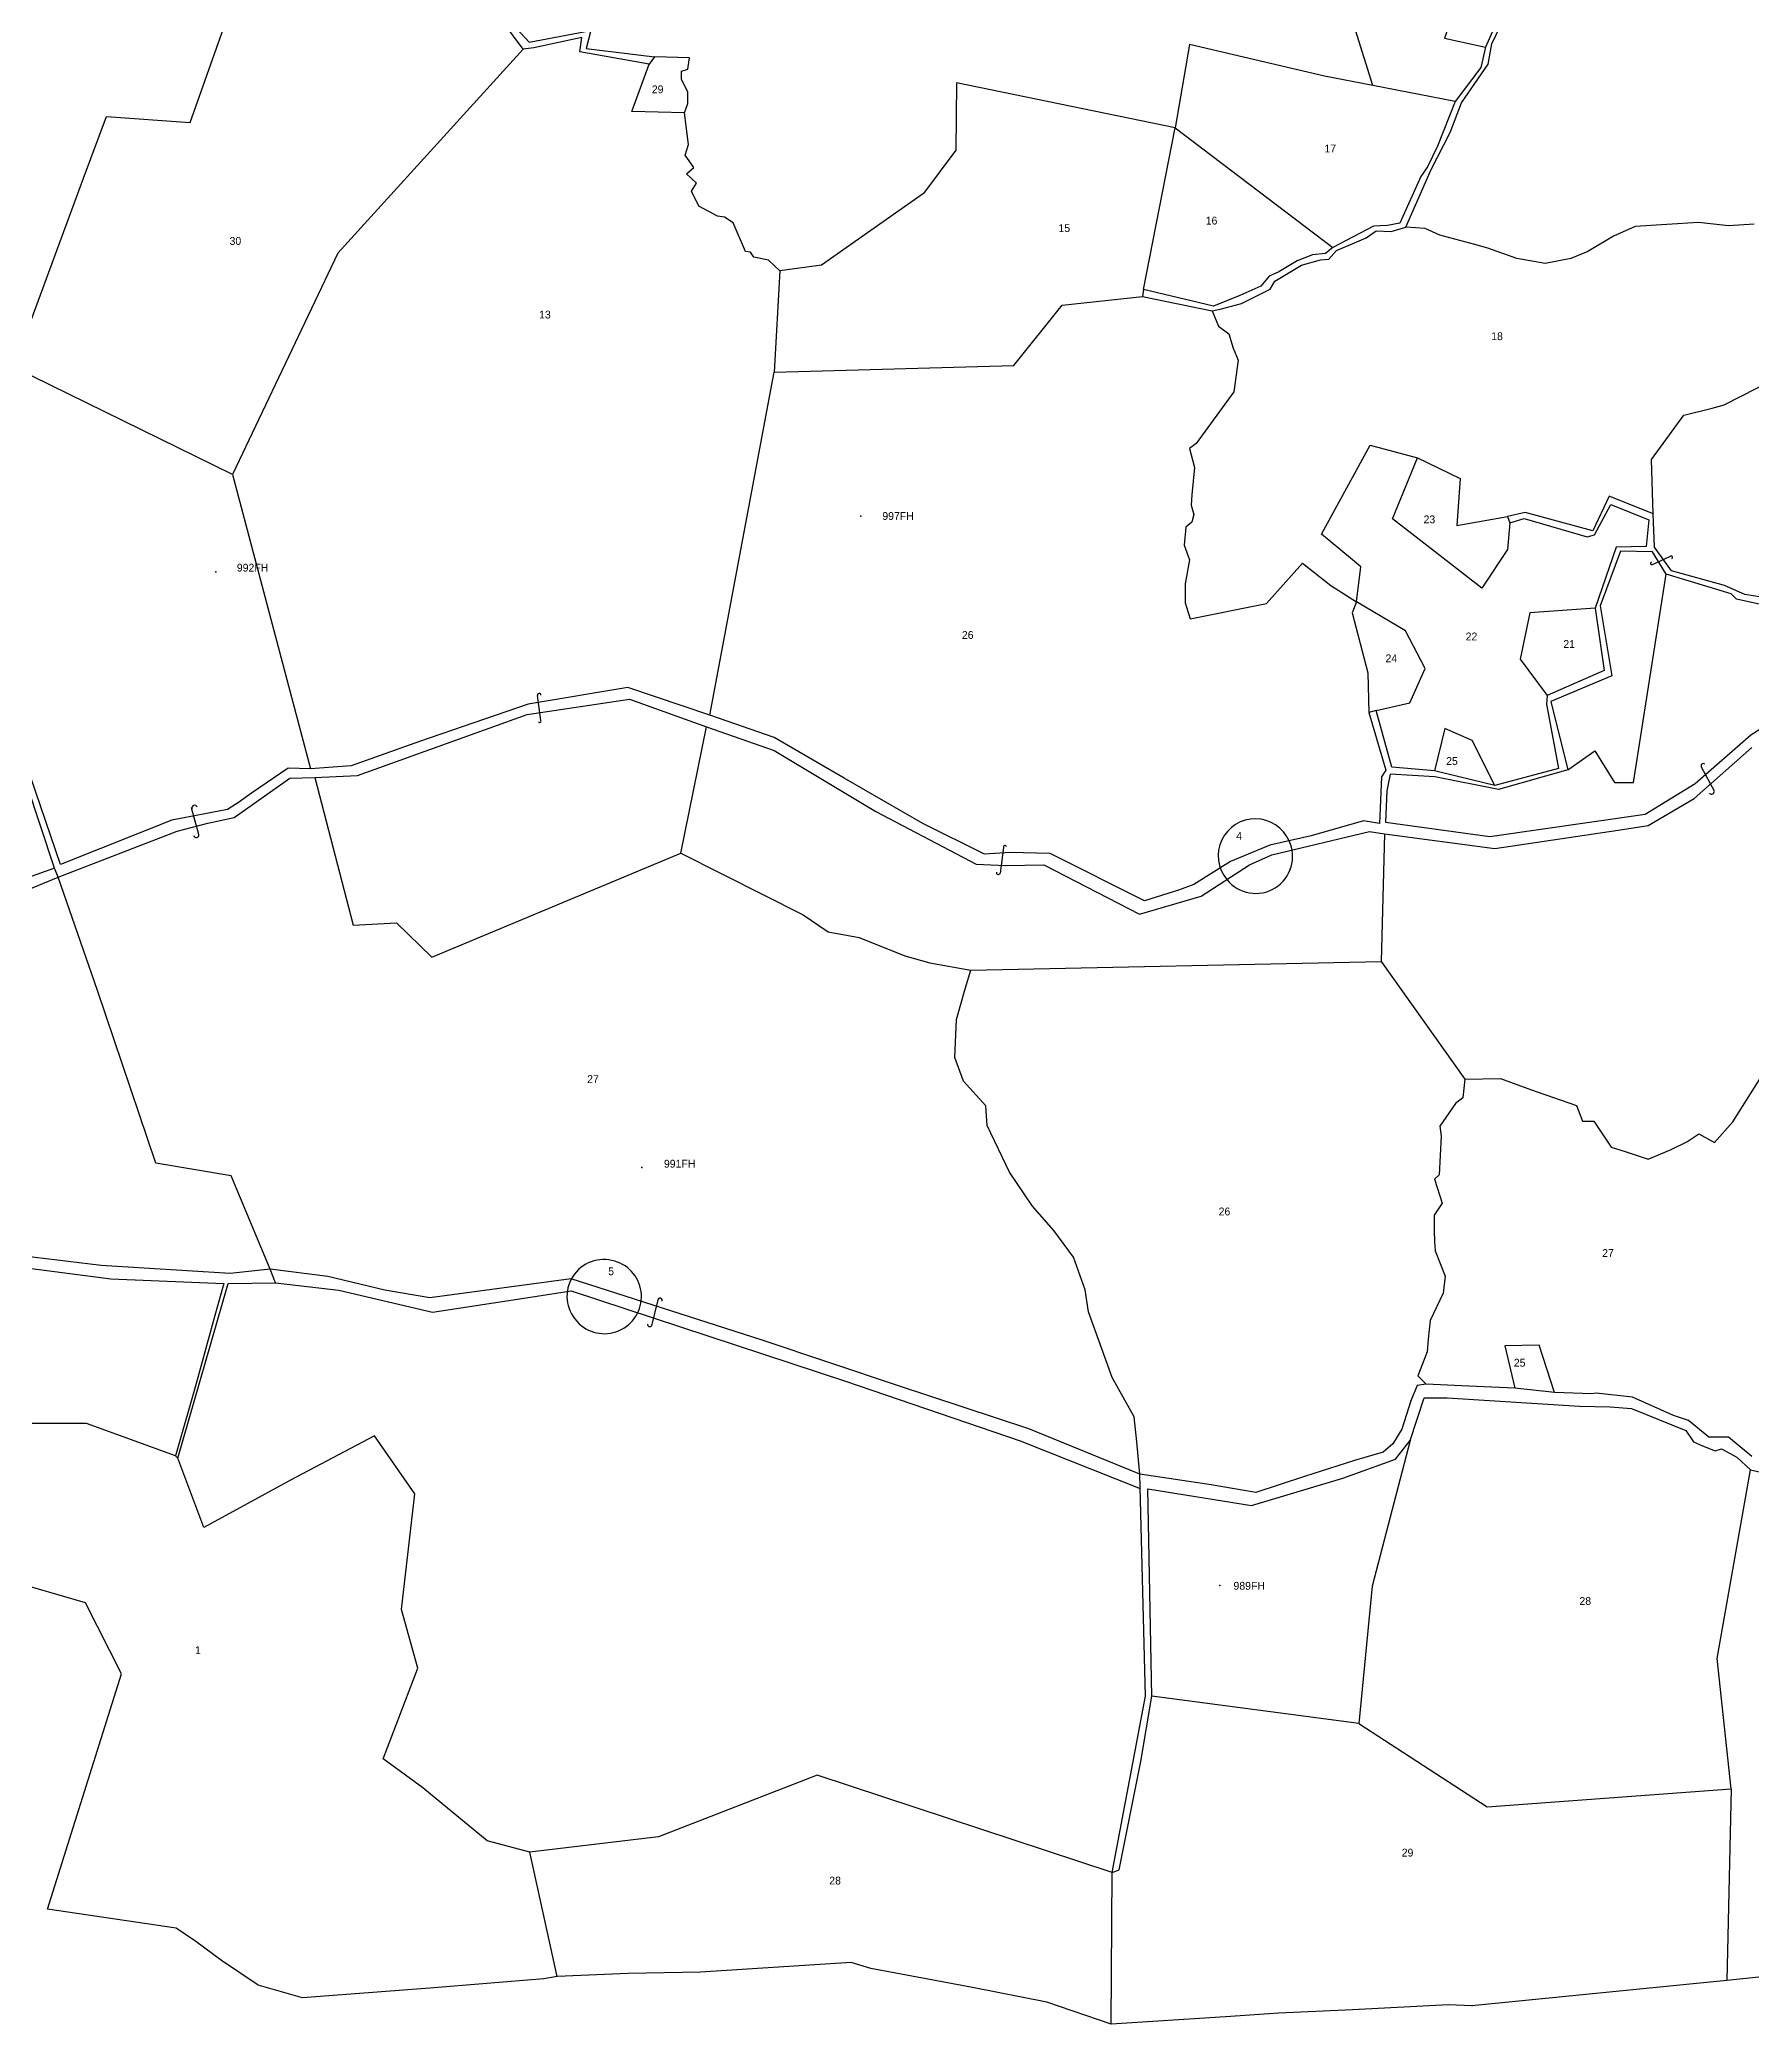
# Model space of a CAD drawing. Extents: x 149058 to 155632, y 177514 to 180719.
# Drawn here: x 150437 to 151311, y 177785 to 178799 of the extents above; entities that cross this region are included whole.
import ezdxf

# ---------------------------------------------------------------- set-up
doc = ezdxf.new("R2010")
doc.units = 0
doc.header["$MEASUREMENT"] = 0
for name, color, linetype in [('BORDER-B', 3, 'CONTINUOUS'), ('LINK', 4, 'CONTINUOUS'), ('NO', 1, 'CONTINUOUS'), ('PARCEL', 6, 'CONTINUOUS'), ('ROAD', 2, 'CONTINUOUS'), ('TRIG-P', 2, 'CONTINUOUS'), ('TRIG-T', 1, 'CONTINUOUS')]:
    doc.layers.add(name, color=color, linetype=linetype)

msp = doc.modelspace()

# ---------------------------------------------------------------- linework, layer by layer
at = {"layer": 'BORDER-B'}
for points in [[(150423.43, 178631.4), (150458.94, 178727.96), (150470.68, 178759.45), (150513.44, 178756.4), (150537.5, 178824.34), (150532.15, 178828.16), (150546.09, 178876.59)], [(150423.43, 178631.4), (150458.94, 178727.96), (150470.68, 178759.45), (150513.44, 178756.4), (150537.5, 178824.34), (150532.15, 178828.16), (150546.09, 178876.59)], [(150701, 177809.05), (150686.94, 177872.48), (150665.26, 177878.39), (150632.25, 177905.48), (150612.04, 177920.26), (150629.78, 177966.55), (150621.41, 177996.6), (150628.3, 178055.7), (150607.61, 178085.25), (150564.74, 178062.59), (150520.4, 178038.46), (150507.1, 178073.92), (150532.92, 178163.18), (150556.98, 178163.57), (150554.31, 178170.44), (150534.45, 178218.15), (150495.88, 178224.64), (150466.1, 178312.81), (150446.07, 178370.75), (150444.17, 178375.33), (150430.04, 178418.08)], [(150701, 177809.05), (150686.94, 177872.48), (150665.26, 177878.39), (150632.25, 177905.48), (150612.04, 177920.26), (150629.78, 177966.55), (150621.41, 177996.6), (150628.3, 178055.7), (150607.61, 178085.25), (150564.74, 178062.59), (150520.4, 178038.46), (150507.1, 178073.92), (150532.92, 178163.18), (150556.98, 178163.57), (150554.31, 178170.44), (150534.45, 178218.15), (150495.88, 178224.64), (150466.1, 178312.81), (150446.07, 178370.75), (150444.17, 178375.33), (150430.04, 178418.08)], [(150983.94, 177784.6), (150984.61, 177862.22), (151001.57, 177952.22), (150998.74, 178065.64), (150997.13, 178082.18), (150995.84, 178095), (150984.54, 178115.18), (150972.42, 178148.68), (150970.81, 178159.98), (150964.75, 178176.53), (150954.66, 178190.25), (150943.76, 178202.76), (150932.05, 178220.12), (150920.74, 178243.93), (150919.93, 178254.02), (150908.63, 178266.53), (150904.19, 178278.64), (150904.99, 178298.01), (150909.44, 178313.75), (150912.4, 178323.2), (151121.96, 178327.64), (151164.76, 178267.5), (151182.93, 178267.91), (151198.27, 178262.25), (151221.69, 178254.18), (151224.92, 178246.11), (151230.57, 178246.11), (151239.46, 178232.79), (151247.13, 178230.37), (151258.43, 178226.74), (151270.14, 178231.58), (151278.22, 178235.62), (151284.28, 178239.65), (151292.35, 178235.21), (151301.64, 178245.71), (151340.67, 178307.56)], [(150983.94, 177784.6), (150984.61, 177862.22), (151001.57, 177952.22), (150998.74, 178065.64), (150997.13, 178082.18), (150995.84, 178095), (150984.54, 178115.18), (150972.42, 178148.68), (150970.81, 178159.98), (150964.75, 178176.53), (150954.66, 178190.25), (150943.76, 178202.76), (150932.05, 178220.12), (150920.74, 178243.93), (150919.93, 178254.02), (150908.63, 178266.53), (150904.19, 178278.64), (150904.99, 178298.01), (150909.44, 178313.75), (150912.4, 178323.2), (151121.96, 178327.64), (151164.76, 178267.5), (151182.93, 178267.91), (151198.27, 178262.25), (151221.69, 178254.18), (151224.92, 178246.11), (151230.57, 178246.11), (151239.46, 178232.79), (151247.13, 178230.37), (151258.43, 178226.74), (151270.14, 178231.58), (151278.22, 178235.62), (151284.28, 178239.65), (151292.35, 178235.21), (151301.64, 178245.71), (151340.67, 178307.56)], [(150506.3, 177833.77), (150440.53, 177843.45), (150478.38, 177963.77), (150459.98, 178000.03), (150343.81, 178033.65)], [(150701, 177809.05), (150694.11, 177807.8), (150635.89, 177803.11), (150570.78, 177798.1), (150548.25, 177804.67), (150529.47, 177817.19), (150516.32, 177826.89), (150506.3, 177833.77)], [(152041.52, 177794.32), (151997.74, 177803.75), (151957.66, 177805), (151912.87, 177817.84), (151813.29, 177822.22), (151728.73, 177825.98), (151713.07, 177826.6), (151627.91, 177830.74), (151569.66, 177822.28), (151514.54, 177815.4), (151416.2, 177815.4), (151378.62, 177815.4), (151298.51, 177806.92), (151168.23, 177794.09), (151168.36, 177793.91)], [(150983.94, 177784.6), (150951.08, 177795.86), (150913.2, 177803.37), (150861.24, 177813.07), (150851.22, 177816.2), (150774.22, 177811.19), (150737.29, 177810.57), (150701, 177809.05)], [(151168.23, 177794.08), (151156.45, 177794.48), (151107.39, 177792.03), (151069.65, 177790.34), (151042.48, 177788.35), (150983.94, 177784.6)], [(151168.23, 177794.08), (151168.36, 177793.91)]]:
    msp.add_lwpolyline(points, dxfattribs=at)
at = {"layer": 'LINK'}
for points in [[(151260.54, 178530.63), (151269.81, 178534.75)], [(150692.69, 178450.91), (150690.87, 178463.55)], [(151292.25, 178414.8), (151285.71, 178426.96)], [(150517.83, 178392.58), (150514.13, 178406.23)], [(150928.97, 178386), (150927.31, 178372.81)], [(150752.37, 178154.77), (150749.19, 178141.47)]]:
    msp.add_lwpolyline(points, dxfattribs=at)
for centre, radius, start, end in [((151270.23, 178534.23), 0.667, 290.19575, 128.69472), ((151260.21, 178531.16), 0.614, 103.75033, 301.9462), ((150691.77, 178463.77), 0.925, 1.68923, 193.48908), ((150692.07, 178450.55), 0.722, 190.06891, 29.87025), ((151286.57, 178427.72), 1.14, 48.55807, 221.4002), ((151290.77, 178414.75), 1.48, 225.87608, 1.59222), ((150515.68, 178406.12), 1.44, 23.22111, 193.62384), ((150516.59, 178392.32), 1.27, 192.21145, 11.72383), ((150929.74, 178386.24), 0.803, 2.62102, 197.38057), ((150926.37, 178373.21), 1.02, 171.15677, 336.97446), ((150753.48, 178154.49), 1.15, 344.81315, 165.96547), ((150748.33, 178142.4), 1.26, 178.25689, 312.8865)]:
    msp.add_arc(centre, radius, start, end, dxfattribs=at)
at = {"layer": 'PARCEL'}
for points in [[(151185.37, 178821.57), (151163.54, 178825.29), (151154.37, 178799.62), (151175.21, 178794.91)], [(151159.72, 178767.24), (151117.68, 178775.41), (151108.87, 178803.65)], [(150683.51, 178793.93), (150588.88, 178689.7), (150535, 178576.53), (150423.43, 178631.4)], [(150765.94, 178761.32), (150739.15, 178762.05), (150747.93, 178786.23)], [(151000.54, 178671.05), (151016.77, 178753.77), (150905, 178776.72), (150904.64, 178742.24), (150888.13, 178720.24), (150836.02, 178683.56), (150814.74, 178680.62), (150808.87, 178686.13), (150801.53, 178687.59), (150799.69, 178690.16), (150797.13, 178690.53), (150790.89, 178705.2), (150786.48, 178708.13), (150782.81, 178708.5), (150773.27, 178713.63), (150769.6, 178721.34), (150772.17, 178725.37), (150767.04, 178730.14), (150770.71, 178733.44), (150766.3, 178739.68), (150768.14, 178745.18), (150765.94, 178761.32), (150767.77, 178766.08), (150767.77, 178771.95), (150764.47, 178778.55), (150764.47, 178782.59), (150767.77, 178783.69), (150768.5, 178789.56), (150750.73, 178790.08)], [(151117.68, 178775.41), (151093.09, 178780.18), (151024.11, 178796.32), (151016.77, 178753.77), (151097.31, 178692.63)], [(151312.58, 178704.53), (151299.44, 178703.66), (151284.12, 178705.41), (151251.71, 178703.22), (151240.76, 178698.41), (151227.63, 178690.53), (151218.87, 178687.02), (151205.73, 178684.4), (151191.28, 178687.02), (151176.39, 178692.28), (151169.82, 178694.03), (151151.87, 178698.84), (151144.42, 178702.34), (151134.64, 178703.04)], [(150814.74, 178680.62), (150811.8, 178628.91), (150934.36, 178632.21), (150958.94, 178663.02), (151000.03, 178667.5)], [(151035.59, 178660.13), (151038.89, 178652.44), (151044.14, 178648.5), (151046.33, 178641.06), (151048.96, 178634.93), (151046.77, 178618.74), (151027.5, 178592.48), (151024, 178589.85), (151026.62, 178580.22), (151025.31, 178566.21), (151024.87, 178560.96), (151026.19, 178556.14), (151025.31, 178552.2), (151022.25, 178549.58), (151021.37, 178540.39), (151024, 178532.94), (151021.81, 178520.69), (151021.81, 178511.06), (151024.44, 178502.74), (151063.41, 178510.62), (151081.8, 178531.19), (151096.25, 178519.81), (151109.39, 178511.5), (151107.2, 178505.81), (151115.08, 178475.16), (151115.64, 178455)], [(150778.93, 178453.59), (150811.8, 178628.91)], [(151261.01, 178556.47), (151260.03, 178584.16), (151276.67, 178606.92), (151291.12, 178610.42), (151297.26, 178612.17), (151322.22, 178624.87)], [(151119.45, 178456.04), (151136.54, 178459.84), (151144.42, 178477.35), (151134.35, 178496.61), (151109.39, 178511.5), (151111.58, 178529.44), (151106.33, 178533.82), (151091.44, 178546.08), (151116.4, 178591.6), (151140.48, 178585.03), (151162.38, 178574.53), (151160.63, 178550.45), (151186.53, 178555.09)], [(151187.69, 178551.95), (151186.46, 178538.2), (151173.33, 178518.5), (151127.78, 178553.96), (151140.48, 178585.03)], [(150535, 178576.53), (150574.9, 178426.23)], [(151217.3, 178425.58), (151231.13, 178435.33), (151241.2, 178419.14), (151250.84, 178419.14), (151267.53, 178525.65)], [(151231.34, 178508.32), (151197.85, 178505.81), (151193.03, 178482.17), (151206.74, 178463.65)], [(150577.17, 178421.67), (150596.66, 178346.31), (150618.84, 178347.48), (150636.93, 178329.98), (150764.17, 178383.07), (150777.2, 178447.7)], [(151180.07, 178417.6), (151168.51, 178440.58), (151154.5, 178446.71), (151149.24, 178425.22)], [(151123.61, 178393.01), (151121.96, 178327.64)], [(150764.17, 178383.07), (150826.63, 178351.56), (150839.47, 178342.81), (150855.23, 178339.89), (150878.57, 178330.56), (150891.42, 178327.06), (150912.4, 178323.2)], [(151164.76, 178267.5), (151163.78, 178258.06), (151159.9, 178255.22), (151151.87, 178243.57), (151152.65, 178238.4), (151151.61, 178218.73), (151149.28, 178216.4), (151153.17, 178204.24), (151149.03, 178198.03), (151149.03, 178190.27), (151149.28, 178184.58), (151149.54, 178179.92), (151154.72, 178166.98), (151153.68, 178158.18), (151146.95, 178144.21), (151145.92, 178134.64), (151145.4, 178128.17), (151140.74, 178116.01), (151145.02, 178111.79)], [(151210.46, 178107.53), (151202.69, 178131.65), (151185.23, 178131.25), (151190.19, 178109.66)], [(150505.96, 178075.16), (150460.51, 178091.67), (150426.34, 178091.67), (150407.17, 178088.75), (150392.59, 178086.67), (150380.09, 178089.17), (150368.84, 178085.42), (150345.92, 178084.59), (150345.92, 178076.67), (150342.17, 178071.67), (150340.92, 178056.26), (150343.81, 178033.65)], [(151136.84, 178082.99), (151117.33, 178008.47), (151110.58, 177938.24), (151176.08, 177895.79), (151300.72, 177904.91), (151298.51, 177806.92)], [(151300.72, 177904.91), (151293.58, 177971.57), (151310.73, 178067.98)], [(151110.58, 177938.24), (151004.85, 177952.34)], [(150984.61, 177862.22), (150833.72, 177911.92), (150752.73, 177880.42), (150686.94, 177872.48)]]:
    msp.add_lwpolyline(points, dxfattribs=at)
for centre, radius, start, end in [((151057.61, 178381.72), 18.9, 23.91653, 219.88989), ((151057.86, 178381.32), 18.84, 218.4709, 25.33552), ((150724.8, 178156.6), 18.82, 77.32046, 227.55394), ((150725.11, 178156.44), 18.92, 226.5267, 78.3477)]:
    msp.add_arc(centre, radius, start, end, dxfattribs=at)
at = {"layer": 'ROAD'}
for points in [[(150676.15, 178808.97), (150686.66, 178797.43), (150718.17, 178803.38), (150715.72, 178794.28), (150750.73, 178790.08), (150747.93, 178786.23), (150712.57, 178792.53), (150713.62, 178799.88), (150689.11, 178794.63), (150683.51, 178793.93), (150673.7, 178807.22)], [(151182.32, 178810.65), (151175.21, 178794.91), (151172.93, 178784.51), (151159.72, 178767.24), (151150.83, 178744.39), (151145.56, 178733.76), (151142.26, 178728.93), (151131.59, 178705.07), (151125.25, 178703.8), (151118.13, 178703.55), (151097.31, 178692.63), (151093.5, 178689.58), (151086.89, 178688.82), (151079.02, 178685.78), (151069.62, 178680.19), (151064.8, 178677.91), (151060.48, 178672.83), (151049.81, 178668), (151036.35, 178662.67), (151000.54, 178671.05), (151000.03, 178667.5), (151035.59, 178660.13), (151040.42, 178661.15), (151050.58, 178663.94), (151065.31, 178671.3), (151067.59, 178675.37), (151081.31, 178683.49), (151090.96, 178686.28), (151095.28, 178686.54), (151099.09, 178691.11), (151114.32, 178697.45), (151119.4, 178701.01), (151127.02, 178700.75), (151134.64, 178703.04), (151147.6, 178732.49), (151157.25, 178751.27), (151162.99, 178766.44), (151176.71, 178786.24), (151178.48, 178796.65), (151182.8, 178805.53)], [(151324.75, 178512.49), (151307.78, 178515.26), (151297.38, 178519.77), (151270.36, 178527.38), (151261.7, 178539.5), (151261.01, 178556.47), (151238.49, 178565.47), (151230.18, 178547.81), (151195.54, 178557.16), (151186.53, 178555.09), (151187.69, 178551.95), (151194.97, 178554.03), (151227.18, 178544.68), (151230.99, 178545.72), (151239.31, 178561.3), (151258.71, 178553.34), (151257.32, 178539.83), (151242.08, 178539.49), (151231.34, 178508.32), (151235.84, 178476.47), (151206.74, 178463.65), (151206.4, 178459.15), (151212.63, 178426.26), (151180.07, 178417.6), (151149.24, 178425.22), (151127.42, 178426.95), (151119.45, 178456.04), (151115.64, 178455), (151124.3, 178425.56), (151122.22, 178422.1), (151121.18, 178398.21), (151112.87, 178399.59), (151086.19, 178391.98), (151065.06, 178387.13), (151044.97, 178378.82), (151026.26, 178367.04), (151018.99, 178364.27), (151000.97, 178358.73), (150952.82, 178382.97), (150932.38, 178383.32), (150919.23, 178382.6), (150887.71, 178398.19), (150847.52, 178421.39), (150811.84, 178442.16), (150778.93, 178453.59), (150737.02, 178467.79), (150686.1, 178459.13), (150630.67, 178440.08), (150595.68, 178427.62), (150574.9, 178426.23), (150563.46, 178426.58), (150544.76, 178413.77), (150538.18, 178408.92), (150532.48, 178405.4), (150504.07, 178399.86), (150487.44, 178393.28), (150447.26, 178377.35), (150432.02, 178421.67)], [(151385.65, 178490.68), (151331.96, 178505.57), (151326.07, 178506.26), (151324.34, 178508.34), (151303.55, 178512.84), (151300.78, 178515.61), (151267.53, 178525.65), (151260.6, 178537.08), (151244.32, 178537.42), (151233.92, 178509.38), (151239.81, 178473.71), (151208.63, 178460.55), (151217.3, 178425.58), (151181.96, 178415.54), (151149.4, 178422.12), (151126.53, 178423.5), (151124.8, 178414.85), (151124.11, 178398.92), (151177.46, 178391.65), (151256.79, 178403.07), (151282.42, 178418.65), (151310.83, 178443.59), (151385.65, 178490.68)], [(150444.17, 178375.33), (150418.42, 178366.2), (150353.24, 178392.11), (150310.17, 178411.54), (150285.39, 178414.59), (150241.18, 178415.73), (150173.71, 178422.59), (150162.65, 178422.21), (150145.93, 178430.23), (150115.43, 178435.18), (150082.65, 178439.75), (150065.88, 178441.28), (150040.72, 178446.61), (150024.33, 178451.56), (149995.36, 178459.18), (149975.16, 178467.19), (149938.29, 178462.86)], [(150446.07, 178370.75), (150506.84, 178394.32), (150522.43, 178398.47), (150535.94, 178401.24), (150564.35, 178421.33), (150577.17, 178421.67), (150598.99, 178422.71), (150685.59, 178453.88), (150737.9, 178461.84), (150777.2, 178447.7), (150811.84, 178435.58), (150863.81, 178404.42), (150915.08, 178377.41), (150929.97, 178376.72), (150949.7, 178377.09), (150998.55, 178351.81), (151030.07, 178361.16), (151054.67, 178377.09), (151066.1, 178382.28), (151115.98, 178394.05), (151123.61, 178393.01), (151180.07, 178385.4), (151243.12, 178394.75), (151258.36, 178397.17), (151281.92, 178411.02), (151311.36, 178436.99)], [(150554.31, 178170.44), (150533.94, 178168.24), (150467.99, 178172.43), (150423.01, 178177.77), (150402.05, 178201.01), (150372.32, 178228.82), (150353.64, 178253.97), (150351.73, 178265.4), (150347.54, 178291.69), (150316.67, 178308.84), (150290.75, 178347.7), (150229.38, 178388.09), (150198.12, 178407.52), (150187.81, 178415.35), (150245.37, 178409.25), (150293.78, 178407.73), (150312.46, 178403.92), (150335.33, 178391.72), (150361.25, 178382.2), (150418.42, 178359.34), (150446.07, 178370.75)], [(150419.25, 178172.51), (150472.94, 178165.51), (150530.64, 178163.17), (150525.97, 178146.84), (150515.97, 178110.16), (150505.96, 178075.16), (150507.1, 178073.92)], [(150998.74, 178065.64), (150941.9, 178088.92), (150874.88, 178111.1), (150805.68, 178134.16), (150708.2, 178165.48), (150635.95, 178155.91), (150612.89, 178159.83), (150583.73, 178166.79), (150554.31, 178170.44)], [(150556.98, 178163.57), (150589.39, 178159.83), (150637.26, 178148.52), (150682.96, 178155.48), (150708.2, 178159.39), (150848.33, 178113.28), (150937.55, 178082.83), (150998.92, 178058.48)], [(151311.44, 178074.74), (151299.35, 178084.69), (151289.39, 178084.69), (151279.07, 178093.22), (151271.25, 178095.71), (151250.3, 178105.04), (151231.8, 178107.17), (151229.67, 178106.81), (151210.46, 178107.53), (151190.19, 178109.66), (151166.71, 178110.72), (151145.02, 178111.79), (151140.39, 178111.08), (151137.19, 178103.26), (151132.57, 178088.68), (151127.94, 178081.22), (151122.96, 178076.95), (151108.38, 178072.68), (151082.77, 178064.51), (151057.87, 178056.33), (151035.11, 178060.24), (150998.74, 178065.64)], [(150984.61, 177862.22), (150988.13, 177863.46), (150999.16, 177918.92), (151004.85, 177952.34), (151002.71, 178058.29), (151055.71, 178049.76), (151102.3, 178063.62), (151129.37, 178073.39), (151136.84, 178082.99), (151143.95, 178104.68), (151155.69, 178104.68), (151223.27, 178100.41), (151238.91, 178100.06), (151249.94, 178099.35), (151277.68, 178087.97), (151281.6, 178082.28), (151286.22, 178080.15), (151292.62, 178077.66), (151295.82, 178078.73), (151303.65, 178074.46), (151310.73, 178067.98), (151340.25, 178061.23)]]:
    msp.add_lwpolyline(points, dxfattribs=at)
at = {"layer": 'TRIG-P'}
for p in [(150856.18, 178555.34), (150526.54, 178526.85), (150744.26, 178222.51), (151039.49, 178008.82)]:
    msp.add_point(p, dxfattribs=at)

# ---------------------------------------------------------------- texts
at = {"layer": 'NO'}
for s, p in [('29', (150749.31, 178771.38)), ('17', (151092.98, 178741.13)), ('16', (151032.33, 178704.3)), ('30', (150533.59, 178693.9)), ('15', (150957.1, 178700.47)), ('13', (150691.74, 178656.31)), ('18', (151178.2, 178645.23)), ('23', (151143.65, 178551.64)), ('26', (150907.75, 178492.56)), ('22', (151165.15, 178491.8)), ('24', (151124.18, 178480.63)), ('21', (151215.05, 178487.96)), ('25', (151155.17, 178428.13)), ('4', (151047.93, 178389.87)), ('27', (150716.28, 178265.6)), ('26', (151038.93, 178197.96)), ('27', (151234.88, 178176.71)), ('5', (150727.03, 178167.4)), ('25', (151189.76, 178120.67)), ('28', (151223.28, 177998.93)), ('1', (150515.95, 177973.78)), ('29', (151132.47, 177870.33)), ('28', (150839.99, 177856.05))]:
    msp.add_text(s, height=4, dxfattribs=at).set_placement(p)
at = {"layer": 'TRIG-T'}
for s, p in [('997FH', (150867.1, 178553.35)), ('992FH', (150537.3, 178526.95)), ('991FH', (150755.52, 178222.37)), ('989FH', (151046.53, 178006.67))]:
    msp.add_text(s, height=4, dxfattribs=at).set_placement(p)

doc.saveas('drawing.dxf')
